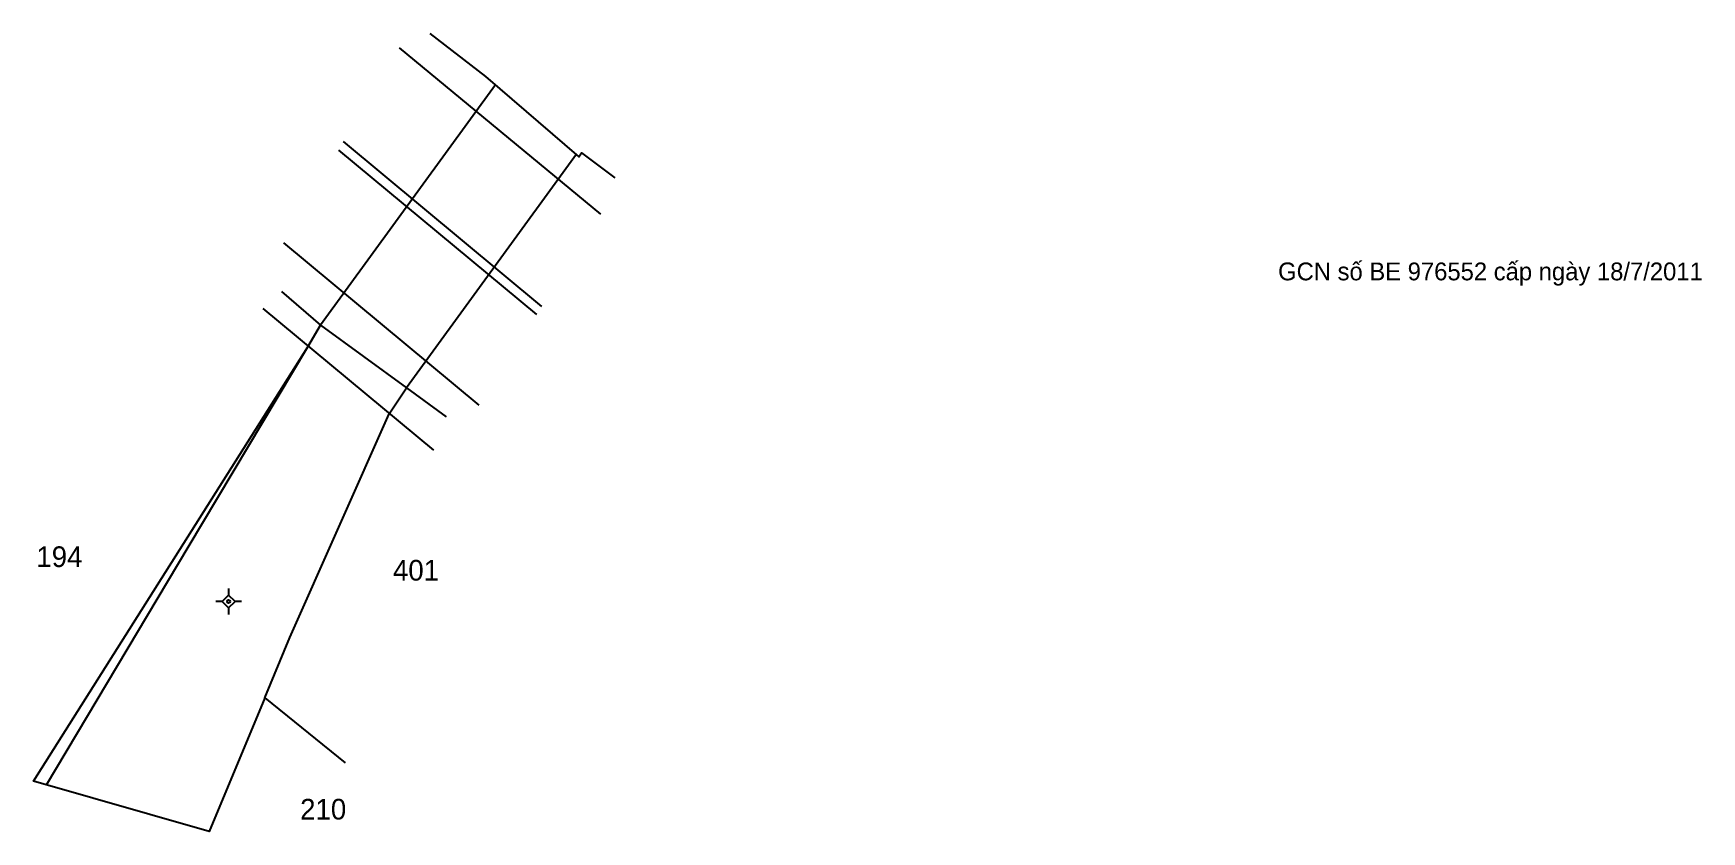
# Model space of a CAD drawing. Extents: x 537777 to 537939, y 1837255 to 1837332.
import ezdxf

# ---------------------------------------------------------------- set-up
doc = ezdxf.new("R2010")
doc.units = 0
for name, color, linetype in [('Level 1', 7, 'Continuous'), ('Level 10', 7, 'Continuous'), ('Level 11', 7, 'Continuous'), ('Level 13', 7, 'Continuous'), ('Level 16', 7, 'Continuous'), ('Level 22', 7, 'Continuous'), ('Level 29', 7, 'Continuous'), ('Level 5', 7, 'Continuous'), ('Level 6', 7, 'Continuous')]:
    doc.layers.add(name, color=color, linetype=linetype)

msp = doc.modelspace()

# ---------------------------------------------------------------- linework, layer by layer
at = {"layer": 'Level 1'}
msp.add_lwpolyline([(537799.5, 1837305.5), (537816.01, 1837291.78)], dxfattribs=at)
at = {"layer": 'Level 10'}
msp.add_line((537805.09, 1837303.87), (537813.4, 1837297.82), dxfattribs=at)
for points in [[(537799.7, 1837267.83), (537794.31, 1837254.88), (537777.3, 1837259.76), (537803.85, 1837301.8), (537805.09, 1837303.87)], [(537799.7, 1837267.83), (537802.12, 1837273.65), (537811.73, 1837295.3), (537813.4, 1837297.82)]]:
    msp.add_lwpolyline(points, dxfattribs=at)
at = {"layer": 'Level 11'}
for p, q in [((537796.19, 1837278.4), (537796.19, 1837277.77)), ((537795.56, 1837277.15), (537794.94, 1837277.15)), ((537796.19, 1837277.77), (537795.56, 1837277.15)), ((537795.56, 1837277.15), (537796.19, 1837276.52)), ((537796.81, 1837277.15), (537796.19, 1837277.77)), ((537796.19, 1837276.52), (537796.81, 1837277.15)), ((537796.19, 1837276.52), (537796.19, 1837275.9)), ((537797.44, 1837277.15), (537796.81, 1837277.15))]:
    msp.add_line(p, q, dxfattribs=at)
msp.add_circle((537796.19, 1837277.15), 0.15, dxfattribs=at)
at = {"layer": 'Level 16'}
for p, q in [((537801.31, 1837307.14), (537805.09, 1837303.87)), ((537813.4, 1837297.82), (537817.25, 1837295.02)), ((537799.7, 1837267.83), (537807.47, 1837261.54))]:
    msp.add_line(p, q, dxfattribs=at)
msp.add_lwpolyline([(537815.65, 1837332.11), (537821.06, 1837327.95), (537830.07, 1837320.17), (537830.33, 1837320.54), (537833.56, 1837318.12)], dxfattribs=at)
at = {"layer": 'Level 22'}
for points in [[(537812.7, 1837330.71), (537832.16, 1837314.62)], [(537806.82, 1837320.8), (537825.98, 1837304.9)], [(537826.48, 1837305.68), (537807.32, 1837321.66)], [(537801.5, 1837311.85), (537820.41, 1837296.13)]]:
    msp.add_lwpolyline(points, dxfattribs=at)
at = {"layer": 'Level 29'}
for p, q in [((537792.28, 1837282.4), (537803.85, 1837301.8)), ((537778.57, 1837259.4), (537792.28, 1837282.4))]:
    msp.add_line(p, q, dxfattribs=at)
at = {"layer": 'Level 5'}
for p, q in [((537822.02, 1837327.12), (537805.09, 1837303.87)), ((537829.85, 1837320.42), (537813.4, 1837297.82))]:
    msp.add_line(p, q, dxfattribs=at)

# ---------------------------------------------------------------- texts
at = {"layer": 'Level 13'}
for s, p in [('194', (537777.59, 1837280.48)), ('401', (537812.09, 1837279.17)), ('210', (537803.11, 1837256.05))]:
    msp.add_text(s, height=2, dxfattribs=at).set_placement(p)
at = {"layer": 'Level 6'}
msp.add_text('GCN số BE 976552 cấp ngày 18/7/2011', height=1.7218, dxfattribs=at).set_placement((537897.73, 1837308.22))

doc.saveas('drawing.dxf')
